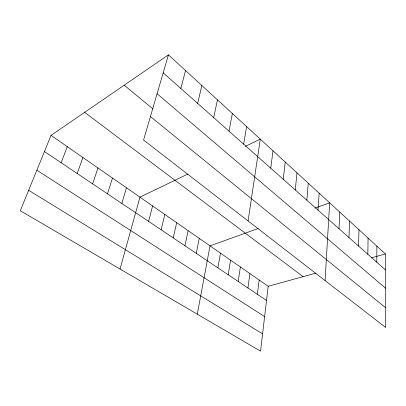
<?xml version="1.0" encoding="UTF-8"?>
<svg xmlns="http://www.w3.org/2000/svg" width="406" height="406" viewBox="0 0 406 406"><rect width="100%" height="100%" fill="white"/><g stroke="black" fill="none" stroke-linecap="round" stroke-linejoin="round"><path stroke-width="0.61" d="M376.804 262.225L376.885 246.153M367.841 254.283L368.08 238.073M358.569 246.056L358.975 229.715M348.962 237.54L349.551 221.067M339.005 228.715L339.786 212.105M325.074 280.566L329.672 202.822L315.051 208.08M317.964 210.054L319.177 193.19M306.834 200.188L308.286 183.197M295.274 189.937L296.979 172.819M283.246 179.269L285.23 162.035M51.039 135.376L268.188 286.281L260.54 351.149L20.3 210.739L51.039 135.376L168.439 54.851L385.395 253.968L385.7 327.505L143.562 140.045L168.439 54.851M257.358 294.32L259.19 280.023M270.726 168.17L273.005 150.814M247.929 287.996L249.929 273.588M248.091 220.971L260.287 139.141L245.3 146.363M238.215 281.485L240.393 266.96M228.208 274.771L230.567 260.134M243.661 144.176L246.625 126.601M217.885 267.853L220.448 253.1M197.286 314.183L210.014 245.853L258.282 228.492M229.014 131.189L232.359 113.513M196.265 253.354L199.255 238.373M213.693 117.603L217.459 99.835M184.928 245.752L188.151 230.659M173.215 237.896L176.686 222.691M197.651 103.378L201.868 85.529M161.111 229.781L164.846 214.464M148.596 221.392L152.605 205.959M180.837 88.467L185.547 70.548M120.044 269.036L139.953 197.164L187.963 174.012M121.83 203.442L126.459 187.785M107.499 193.829L112.472 178.067M92.624 183.857L97.968 167.988M77.181 173.504L82.915 157.528M61.133 162.74L67.284 146.662M268.188 286.281L315.893 273.126M371.287 257.856L385.395 253.968M28.638 190.292L262.58 333.854M36.839 170.19L264.61 316.624M44.442 151.55L266.519 300.46M84.641 112.33L303.115 276.653M150.418 116.563L385.619 307.733M124.185 85.204L152.981 108.986M157.081 93.745L385.538 288.169M163.192 72.826L385.461 269.904"/></g></svg>
